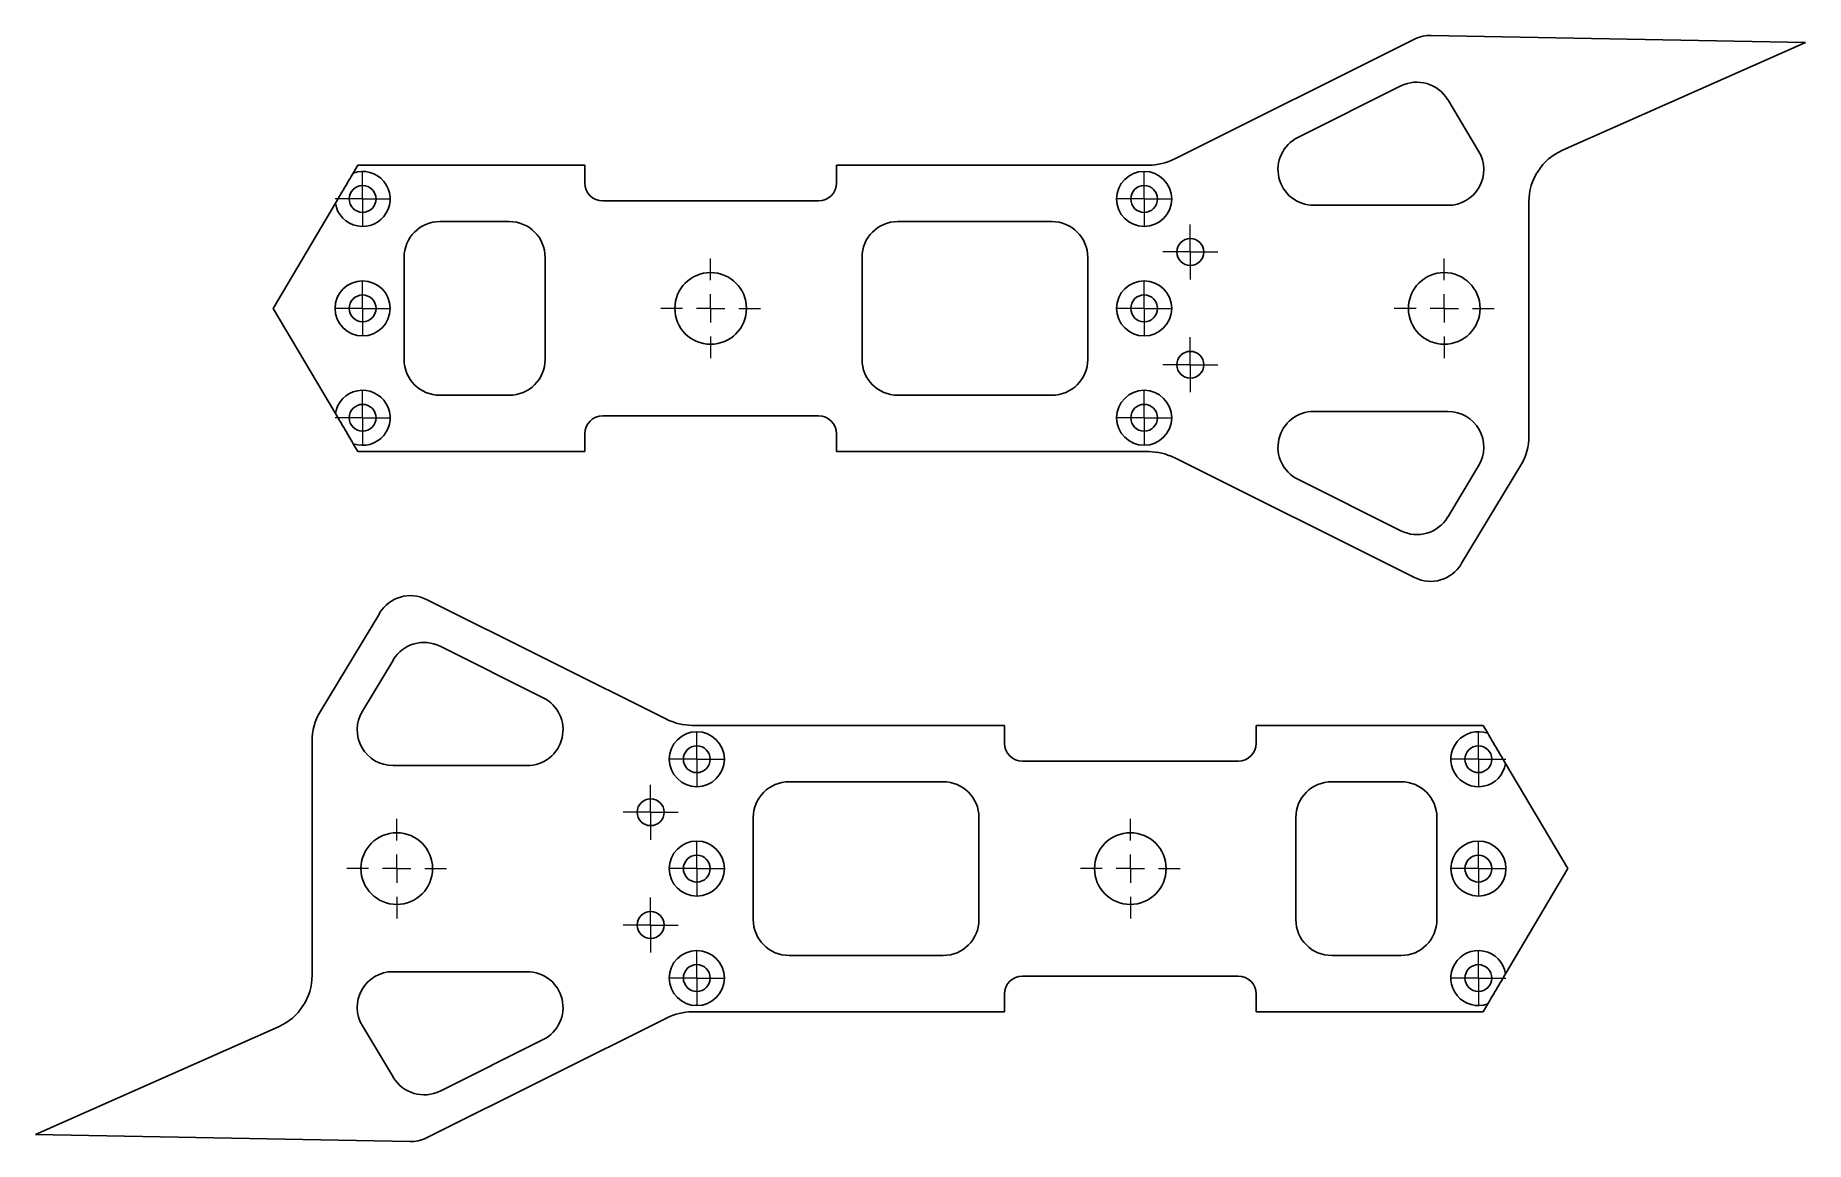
# Model space of a CAD drawing. Header units: millimetres. Extents: x 27 to 340, y 17 to 213.
import ezdxf

# ---------------------------------------------------------------- set-up
doc = ezdxf.new("R2010")
doc.units = ezdxf.units.MM

# ---------------------------------------------------------------- blocks, each defined once
blk = doc.blocks.new('SW_CENTERMARKSYMBOL_0')
at = {"color": 0, "linetype": 'Continuous', "lineweight": 18}
for p, q in [((0, 5), (0, 8.85)), ((-5, 0), (-8.85, 0)), ((0, 0), (-2.5, 0)), ((0, 0), (0, 2.5)), ((0, 0), (0, -2.5)), ((0, 0), (2.5, 0)), ((5, 0), (8.85, 0)), ((0, -5), (0, -8.85))]:
    blk.add_line(p, q, dxfattribs=at)
blk = doc.blocks.new('SW_CENTERMARKSYMBOL_1')
at = {"color": 0, "linetype": 'Continuous', "lineweight": 18}
for p, q in [((0, 5), (0, 8.85)), ((-5, 0), (-8.85, 0)), ((0, 0), (-2.5, 0)), ((0, 0), (0, 2.5)), ((0, 0), (0, -2.5)), ((0, 0), (2.5, 0)), ((5, 0), (8.85, 0)), ((0, -5), (0, -8.85))]:
    blk.add_line(p, q, dxfattribs=at)
blk = doc.blocks.new('SW_CENTERMARKSYMBOL_2')
at = {"color": 0, "linetype": 'Continuous', "lineweight": 18}
for p, q in [((0, 2.5), (0, 4.88125)), ((-2.5, 0), (-4.88125, 0)), ((0, 0), (-2.5, 0)), ((0, 0), (0, 2.5)), ((0, 0), (0, -2.5)), ((0, 0), (2.5, 0)), ((2.5, 0), (4.88125, 0)), ((0, -2.5), (0, -4.88125))]:
    blk.add_line(p, q, dxfattribs=at)
blk = doc.blocks.new('SW_CENTERMARKSYMBOL_3')
at = {"color": 0, "linetype": 'Continuous', "lineweight": 18}
for p, q in [((0, 2.5), (0, 4.88125)), ((-2.5, 0), (-4.88125, 0)), ((0, 0), (-2.5, 0)), ((0, 0), (0, 2.5)), ((0, 0), (0, -2.5)), ((0, 0), (2.5, 0)), ((2.5, 0), (4.88125, 0)), ((0, -2.5), (0, -4.88125))]:
    blk.add_line(p, q, dxfattribs=at)
blk = doc.blocks.new('SW_CENTERMARKSYMBOL_4')
at = {"color": 0, "linetype": 'Continuous', "lineweight": 18}
for p, q in [((0, 2.5), (0, 4.88125)), ((-2.5, 0), (-4.88125, 0)), ((0, 0), (-2.5, 0)), ((0, 0), (0, 2.5)), ((0, 0), (0, -2.5)), ((0, 0), (2.5, 0)), ((2.5, 0), (4.88125, 0)), ((0, -2.5), (0, -4.88125))]:
    blk.add_line(p, q, dxfattribs=at)
blk = doc.blocks.new('SW_CENTERMARKSYMBOL_5')
at = {"color": 0, "linetype": 'Continuous', "lineweight": 18}
for p, q in [((0, 2.5), (0, 4.88125)), ((-2.5, 0), (-4.88125, 0)), ((0, 0), (-2.5, 0)), ((0, 0), (0, 2.5)), ((0, 0), (0, -2.5)), ((0, 0), (2.5, 0)), ((2.5, 0), (4.88125, 0)), ((0, -2.5), (0, -4.88125))]:
    blk.add_line(p, q, dxfattribs=at)
blk = doc.blocks.new('SW_CENTERMARKSYMBOL_6')
at = {"color": 0, "linetype": 'Continuous', "lineweight": 18}
for p, q in [((0, 2.5), (0, 4.88125)), ((-2.5, 0), (-4.88125, 0)), ((0, 0), (-2.5, 0)), ((0, 0), (0, 2.5)), ((0, 0), (0, -2.5)), ((0, 0), (2.5, 0)), ((2.5, 0), (4.88125, 0)), ((0, -2.5), (0, -4.88125))]:
    blk.add_line(p, q, dxfattribs=at)
blk = doc.blocks.new('SW_CENTERMARKSYMBOL_7')
at = {"color": 0, "linetype": 'Continuous', "lineweight": 18}
for p, q in [((0, 2.5), (0, 4.88125)), ((-2.5, 0), (-4.88125, 0)), ((0, 0), (-2.5, 0)), ((0, 0), (0, 2.5)), ((0, 0), (0, -2.5)), ((0, 0), (2.5, 0)), ((2.5, 0), (4.88125, 0)), ((0, -2.5), (0, -4.88125))]:
    blk.add_line(p, q, dxfattribs=at)
blk = doc.blocks.new('SW_CENTERMARKSYMBOL_8')
at = {"color": 0, "linetype": 'Continuous', "lineweight": 18}
for p, q in [((0, 2.5), (0, 4.88125)), ((-2.5, 0), (-4.88125, 0)), ((0, 0), (-2.5, 0)), ((0, 0), (0, 2.5)), ((0, 0), (0, -2.5)), ((0, 0), (2.5, 0)), ((2.5, 0), (4.88125, 0)), ((0, -2.5), (0, -4.88125))]:
    blk.add_line(p, q, dxfattribs=at)
blk = doc.blocks.new('SW_CENTERMARKSYMBOL_9')
at = {"color": 0, "linetype": 'Continuous', "lineweight": 18}
for p, q in [((0, 2.5), (0, 4.88125)), ((-2.5, 0), (-4.88125, 0)), ((0, 0), (-2.5, 0)), ((0, 0), (0, 2.5)), ((0, 0), (0, -2.5)), ((0, 0), (2.5, 0)), ((2.5, 0), (4.88125, 0)), ((0, -2.5), (0, -4.88125))]:
    blk.add_line(p, q, dxfattribs=at)
blk = doc.blocks.new('SW_CENTERMARKSYMBOL_10')
at = {"color": 0, "linetype": 'Continuous', "lineweight": 18}
for p, q in [((0, 5), (0, 8.85)), ((-5, 0), (-8.85, 0)), ((0, 0), (-2.5, 0)), ((0, 0), (0, 2.5)), ((0, 0), (0, -2.5)), ((0, 0), (2.5, 0)), ((5, 0), (8.85, 0)), ((0, -5), (0, -8.85))]:
    blk.add_line(p, q, dxfattribs=at)
blk = doc.blocks.new('SW_CENTERMARKSYMBOL_11')
at = {"color": 0, "linetype": 'Continuous', "lineweight": 18}
for p, q in [((0, 5), (0, 8.85)), ((-5, 0), (-8.85, 0)), ((0, 0), (-2.5, 0)), ((0, 0), (0, 2.5)), ((0, 0), (0, -2.5)), ((0, 0), (2.5, 0)), ((5, 0), (8.85, 0)), ((0, -5), (0, -8.85))]:
    blk.add_line(p, q, dxfattribs=at)
blk = doc.blocks.new('SW_CENTERMARKSYMBOL_12')
at = {"color": 0, "linetype": 'Continuous', "lineweight": 18}
for p, q in [((0, 2.5), (0, 4.88125)), ((-2.5, 0), (-4.88125, 0)), ((0, 0), (-2.5, 0)), ((0, 0), (0, 2.5)), ((0, 0), (0, -2.5)), ((0, 0), (2.5, 0)), ((0, -2.5), (0, -4.88125)), ((2.5, 0), (4.88125, 0))]:
    blk.add_line(p, q, dxfattribs=at)
blk = doc.blocks.new('SW_CENTERMARKSYMBOL_13')
at = {"color": 0, "linetype": 'Continuous', "lineweight": 18}
for p, q in [((0, 2.5), (0, 4.88125)), ((-2.5, 0), (-4.88125, 0)), ((0, 0), (-2.5, 0)), ((0, 0), (0, 2.5)), ((0, 0), (0, -2.5)), ((0, 0), (2.5, 0)), ((2.5, 0), (4.88125, 0)), ((0, -2.5), (0, -4.88125))]:
    blk.add_line(p, q, dxfattribs=at)
blk = doc.blocks.new('SW_CENTERMARKSYMBOL_14')
at = {"color": 0, "linetype": 'Continuous', "lineweight": 18}
for p, q in [((0, 2.5), (0, 4.88125)), ((-2.5, 0), (-4.88125, 0)), ((0, 0), (-2.5, 0)), ((0, 0), (0, 2.5)), ((0, 0), (0, -2.5)), ((0, 0), (2.5, 0)), ((0, -2.5), (0, -4.88125)), ((2.5, 0), (4.88125, 0))]:
    blk.add_line(p, q, dxfattribs=at)
blk = doc.blocks.new('SW_CENTERMARKSYMBOL_15')
at = {"color": 0, "linetype": 'Continuous', "lineweight": 18}
for p, q in [((0, 2.5), (0, 4.88125)), ((-2.5, 0), (-4.88125, 0)), ((0, 0), (-2.5, 0)), ((0, 0), (0, 2.5)), ((0, 0), (0, -2.5)), ((0, 0), (2.5, 0)), ((0, -2.5), (0, -4.88125)), ((2.5, 0), (4.88125, 0))]:
    blk.add_line(p, q, dxfattribs=at)
blk = doc.blocks.new('SW_CENTERMARKSYMBOL_16')
at = {"color": 0, "linetype": 'Continuous', "lineweight": 18}
for p, q in [((0, 2.5), (0, 4.88125)), ((-2.5, 0), (-4.88125, 0)), ((0, 0), (-2.5, 0)), ((0, 0), (0, 2.5)), ((0, 0), (0, -2.5)), ((0, 0), (2.5, 0)), ((0, -2.5), (0, -4.88125)), ((2.5, 0), (4.88125, 0))]:
    blk.add_line(p, q, dxfattribs=at)
blk = doc.blocks.new('SW_CENTERMARKSYMBOL_17')
at = {"color": 0, "linetype": 'Continuous', "lineweight": 18}
for p, q in [((0, 2.5), (0, 4.88125)), ((-2.5, 0), (-4.88125, 0)), ((0, 0), (-2.5, 0)), ((0, 0), (0, 2.5)), ((0, 0), (0, -2.5)), ((0, 0), (2.5, 0)), ((0, -2.5), (0, -4.88125)), ((2.5, 0), (4.88125, 0))]:
    blk.add_line(p, q, dxfattribs=at)
blk = doc.blocks.new('SW_CENTERMARKSYMBOL_18')
at = {"color": 0, "linetype": 'Continuous', "lineweight": 18}
for p, q in [((0, 2.5), (0, 4.88125)), ((-2.5, 0), (-4.88125, 0)), ((0, 0), (-2.5, 0)), ((0, 0), (0, 2.5)), ((0, 0), (0, -2.5)), ((0, 0), (2.5, 0)), ((0, -2.5), (0, -4.88125)), ((2.5, 0), (4.88125, 0))]:
    blk.add_line(p, q, dxfattribs=at)
blk = doc.blocks.new('SW_CENTERMARKSYMBOL_19')
at = {"color": 0, "linetype": 'Continuous', "lineweight": 18}
for p, q in [((0, 2.5), (0, 4.88125)), ((-2.5, 0), (-4.88125, 0)), ((0, 0), (-2.5, 0)), ((0, 0), (0, 2.5)), ((0, 0), (0, -2.5)), ((0, 0), (2.5, 0)), ((0, -2.5), (0, -4.88125)), ((2.5, 0), (4.88125, 0))]:
    blk.add_line(p, q, dxfattribs=at)

msp = doc.modelspace()

# ---------------------------------------------------------------- linework, layer by layer
at = {"color": 7, "linetype": 'Continuous', "lineweight": 25}
for p, q in [((271.19, 212.17), (228.56, 190.89)), ((340.48, 211.59), (274.15, 212.84)), ((297.39, 192.48), (340.48, 211.59)), ((268.78, 203.87), (250.49, 194.74)), ((282.54, 192.33), (277.06, 201.46)), ((83.95, 189.84), (83.12, 188.43)), ((124.15, 189.84), (83.95, 189.84)), ((124.15, 186.67), (124.15, 189.84)), ((168.75, 189.84), (168.75, 186.67)), ((224.09, 189.84), (168.75, 189.84)), ((79.95, 183.08), (68.95, 164.44)), ((165.57, 183.49), (127.32, 183.49)), ((253.33, 182.71), (277.1, 182.71)), ((291.45, 141.82), (291.45, 183.34)), ((98.47, 179.84), (110.77, 179.84)), ((179.62, 179.84), (206.92, 179.84)), ((92.12, 155.39), (92.12, 173.49)), ((117.12, 173.49), (117.12, 155.39)), ((173.27, 155.39), (173.27, 173.49)), ((213.27, 173.49), (213.27, 155.39)), ((68.95, 164.44), (79.95, 145.81)), ((110.77, 149.04), (98.47, 149.04)), ((206.92, 149.04), (179.62, 149.04)), ((127.32, 145.39), (165.57, 145.39)), ((277.1, 146.17), (253.33, 146.17)), ((124.15, 139.04), (124.15, 142.22)), ((168.75, 142.22), (168.75, 139.04)), ((83.12, 140.45), (83.95, 139.04)), ((83.95, 139.04), (124.15, 139.04)), ((168.75, 139.04), (224.09, 139.04)), ((228.56, 137.99), (271.19, 116.71)), ((277.06, 127.42), (282.54, 136.55)), ((279.47, 119.12), (290.02, 136.66)), ((250.49, 134.14), (268.78, 125.01)), ((87.8, 110.43), (77.25, 92.89)), ((138.72, 91.56), (96.08, 112.84)), ((116.78, 95.41), (98.5, 104.54)), ((90.22, 102.13), (84.73, 93)), ((198.52, 90.51), (143.18, 90.51)), ((198.52, 87.33), (198.52, 90.51)), ((243.12, 90.51), (243.12, 87.33)), ((283.32, 90.51), (243.12, 90.51)), ((284.16, 89.1), (283.32, 90.51)), ((75.82, 87.73), (75.82, 46.21)), ((90.17, 83.38), (113.94, 83.38)), ((239.95, 84.16), (201.7, 84.16)), ((298.32, 65.11), (287.32, 83.74)), ((160.35, 80.51), (187.65, 80.51)), ((256.5, 80.51), (268.8, 80.51)), ((154, 56.06), (154, 74.16)), ((194, 74.16), (194, 56.06)), ((250.15, 56.06), (250.15, 74.16)), ((275.15, 74.16), (275.15, 56.06)), ((287.32, 46.48), (298.32, 65.11)), ((187.65, 49.71), (160.35, 49.71)), ((268.8, 49.71), (256.5, 49.71)), ((113.94, 46.84), (90.17, 46.84)), ((201.7, 46.06), (239.95, 46.06)), ((198.52, 39.71), (198.52, 42.88)), ((243.12, 42.88), (243.12, 39.71)), ((283.32, 39.71), (284.16, 41.12)), ((96.08, 17.38), (138.72, 38.66)), ((143.18, 39.71), (198.52, 39.71)), ((243.12, 39.71), (283.32, 39.71)), ((69.88, 37.07), (26.79, 17.96)), ((84.73, 37.22), (90.22, 28.09)), ((98.5, 25.68), (116.78, 34.81)), ((26.79, 17.96), (93.12, 16.71))]:
    msp.add_line(p, q, dxfattribs=at)
for centre, radius in [((223.27, 183.84), 4.88), ((84.77, 183.84), 2.38), ((223.27, 183.84), 2.38), ((231.45, 174.44), 2.38), ((146.45, 164.44), 6.35), ((276.45, 164.44), 6.35), ((84.77, 164.44), 4.88), ((84.77, 164.44), 2.38), ((223.27, 164.44), 4.88), ((223.27, 164.44), 2.38), ((231.45, 154.44), 2.38), ((223.27, 145.04), 4.88), ((84.77, 145.04), 2.38), ((223.27, 145.04), 2.38), ((144, 84.51), 4.88), ((144, 84.51), 2.38), ((282.5, 84.51), 2.38), ((135.82, 75.11), 2.38), ((90.82, 65.11), 6.35), ((144, 65.11), 4.88), ((220.82, 65.11), 6.35), ((282.5, 65.11), 4.88), ((144, 65.11), 2.38), ((282.5, 65.11), 2.38), ((135.82, 55.11), 2.38), ((144, 45.71), 4.88), ((144, 45.71), 2.38), ((282.5, 45.71), 2.38)]:
    msp.add_circle(centre, radius, dxfattribs=at)
for centre, radius, start, end in [((274.03, 206.49), 6.35, 88.9188, 116.5223), ((271.61, 198.19), 6.35, 31.0109, 116.5223), ((253.33, 189.06), 6.35, 116.5223, 270), ((277.1, 189.06), 6.35, 270, 31.0109), ((301.45, 183.34), 10, 113.9188, 180), ((84.77, 183.84), 4.88, 189.0302, 109.8417), ((224.09, 199.84), 10, 270, 296.5223), ((127.32, 186.67), 3.18, 180, 270), ((165.57, 186.67), 3.18, 270, 0), ((98.47, 173.49), 6.35, 90, 180), ((110.77, 173.49), 6.35, 0, 90), ((179.62, 173.49), 6.35, 90, 180), ((206.92, 173.49), 6.35, 0, 90), ((98.47, 155.39), 6.35, 180, 270), ((110.77, 155.39), 6.35, 270, 0), ((179.62, 155.39), 6.35, 180, 270), ((206.92, 155.39), 6.35, 270, 0), ((84.77, 145.04), 4.88, 250.1583, 170.9698), ((127.32, 142.22), 3.18, 90, 180), ((165.57, 142.22), 3.18, 0, 90), ((253.33, 139.82), 6.35, 90, 243.4777), ((277.1, 139.82), 6.35, 328.9891, 90), ((281.45, 141.82), 10, 328.9891, 0), ((224.09, 129.04), 10, 63.4777, 90), ((271.61, 130.69), 6.35, 243.4777, 328.9891), ((274.03, 122.39), 6.35, 243.4777, 328.9891), ((93.24, 107.16), 6.35, 63.4777, 148.9891), ((95.66, 98.86), 6.35, 63.4777, 148.9891), ((113.94, 89.73), 6.35, 270, 63.4777), ((85.82, 87.73), 10, 148.9891, 180), ((90.17, 89.73), 6.35, 148.9891, 270), ((143.18, 100.51), 10, 243.4777, 270), ((282.5, 84.51), 4.88, 70.1583, 350.9698), ((201.7, 87.33), 3.18, 180, 270), ((239.95, 87.33), 3.18, 270, 0), ((160.35, 74.16), 6.35, 90, 180), ((187.65, 74.16), 6.35, 0, 90), ((256.5, 74.16), 6.35, 90, 180), ((268.8, 74.16), 6.35, 0, 90), ((160.35, 56.06), 6.35, 180, 270), ((187.65, 56.06), 6.35, 270, 0), ((256.5, 56.06), 6.35, 180, 270), ((268.8, 56.06), 6.35, 270, 0), ((282.5, 45.71), 4.88, 9.0302, 289.8417), ((65.82, 46.21), 10, 293.9188, 0), ((90.17, 40.49), 6.35, 90, 211.0109), ((113.94, 40.49), 6.35, 296.5223, 90), ((201.7, 42.88), 3.18, 90, 180), ((239.95, 42.88), 3.18, 0, 90), ((143.18, 29.71), 10, 90, 116.5223), ((95.66, 31.36), 6.35, 211.0109, 296.5223), ((93.24, 23.06), 6.35, 268.9188, 296.5223)]:
    msp.add_arc(centre, radius, start, end, dxfattribs=at)
for points in [[(79.95, 183.08), (80.19, 183.48), (80.44, 183.9), (80.83, 184.57), (80.97, 184.8), (81.25, 185.27), (81.39, 185.51), (81.6, 185.87), (81.67, 185.99), (81.82, 186.23), (81.89, 186.35), (82.09, 186.7), (82.23, 186.93), (82.63, 187.61), (82.88, 188.03), (83.12, 188.43)], [(83.12, 140.45), (82.88, 140.86), (82.63, 141.27), (82.23, 141.94), (82.1, 142.17), (81.82, 142.64), (81.68, 142.88), (81.47, 143.24), (81.39, 143.37), (81.25, 143.61), (81.18, 143.72), (80.97, 144.08), (80.84, 144.31), (80.44, 144.98), (80.19, 145.4), (79.95, 145.81)], [(284.16, 89.1), (284.4, 88.69), (284.64, 88.28), (285.04, 87.61), (285.18, 87.38), (285.45, 86.91), (285.59, 86.67), (285.81, 86.31), (285.88, 86.18), (286.02, 85.94), (286.09, 85.83), (286.3, 85.47), (286.43, 85.24), (286.83, 84.57), (287.08, 84.15), (287.32, 83.74)], [(287.32, 46.48), (287.08, 46.07), (286.83, 45.65), (286.44, 44.98), (286.3, 44.75), (286.02, 44.28), (285.88, 44.04), (285.67, 43.68), (285.6, 43.56), (285.46, 43.32), (285.39, 43.2), (285.18, 42.85), (285.04, 42.62), (284.64, 41.94), (284.4, 41.52), (284.16, 41.12)]]:
    msp.add_open_spline(points, degree=3, knots=[0, 0, 0, 0, 0.25, 0.25, 0.375, 0.375, 0.5, 0.5, 0.5625, 0.5625, 0.625, 0.625, 0.75, 0.75, 1, 1, 1, 1], dxfattribs=at)

# ---------------------------------------------------------------- block references
at = {"color": 7, "linetype": 'Continuous', "lineweight": 0}
for name, p in [('SW_CENTERMARKSYMBOL_14', (84.77, 183.84)), ('SW_CENTERMARKSYMBOL_17', (223.27, 183.84)), ('SW_CENTERMARKSYMBOL_19', (231.45, 174.44)), ('SW_CENTERMARKSYMBOL_11', (146.45, 164.44)), ('SW_CENTERMARKSYMBOL_10', (276.45, 164.44)), ('SW_CENTERMARKSYMBOL_13', (84.77, 164.44)), ('SW_CENTERMARKSYMBOL_12', (223.27, 164.44)), ('SW_CENTERMARKSYMBOL_18', (231.45, 154.44)), ('SW_CENTERMARKSYMBOL_15', (84.77, 145.04)), ('SW_CENTERMARKSYMBOL_16', (223.27, 145.04))]:
    msp.add_blockref(name, p, dxfattribs=at)
at = {"color": 7, "linetype": 'Continuous', "lineweight": 18}
for name, p in [('SW_CENTERMARKSYMBOL_6', (144, 84.51)), ('SW_CENTERMARKSYMBOL_5', (282.5, 84.51)), ('SW_CENTERMARKSYMBOL_8', (135.82, 75.11)), ('SW_CENTERMARKSYMBOL_0', (90.82, 65.11)), ('SW_CENTERMARKSYMBOL_1', (220.82, 65.11)), ('SW_CENTERMARKSYMBOL_2', (144, 65.11)), ('SW_CENTERMARKSYMBOL_3', (282.5, 65.11)), ('SW_CENTERMARKSYMBOL_9', (135.82, 55.11)), ('SW_CENTERMARKSYMBOL_7', (144, 45.71)), ('SW_CENTERMARKSYMBOL_4', (282.5, 45.71))]:
    msp.add_blockref(name, p, dxfattribs=at)

doc.saveas('drawing.dxf')
